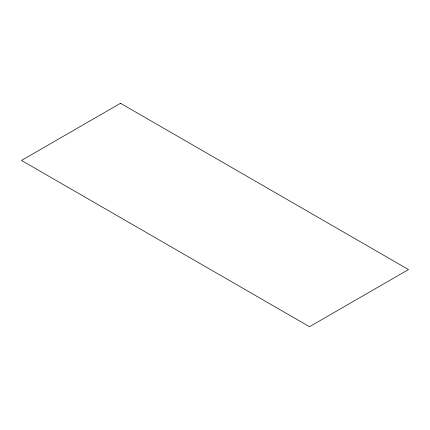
<?xml version="1.0" encoding="UTF-8"?>
<svg xmlns="http://www.w3.org/2000/svg" width="430" height="430" viewBox="0 0 430 430"><rect width="100%" height="100%" fill="white"/><g stroke="black" fill="none" stroke-linecap="round" stroke-linejoin="round"><path stroke-width="0.64" d="M120.502 103.286L21.5 160.438L309.498 326.714L408.5 269.562L120.502 103.286"/></g></svg>
